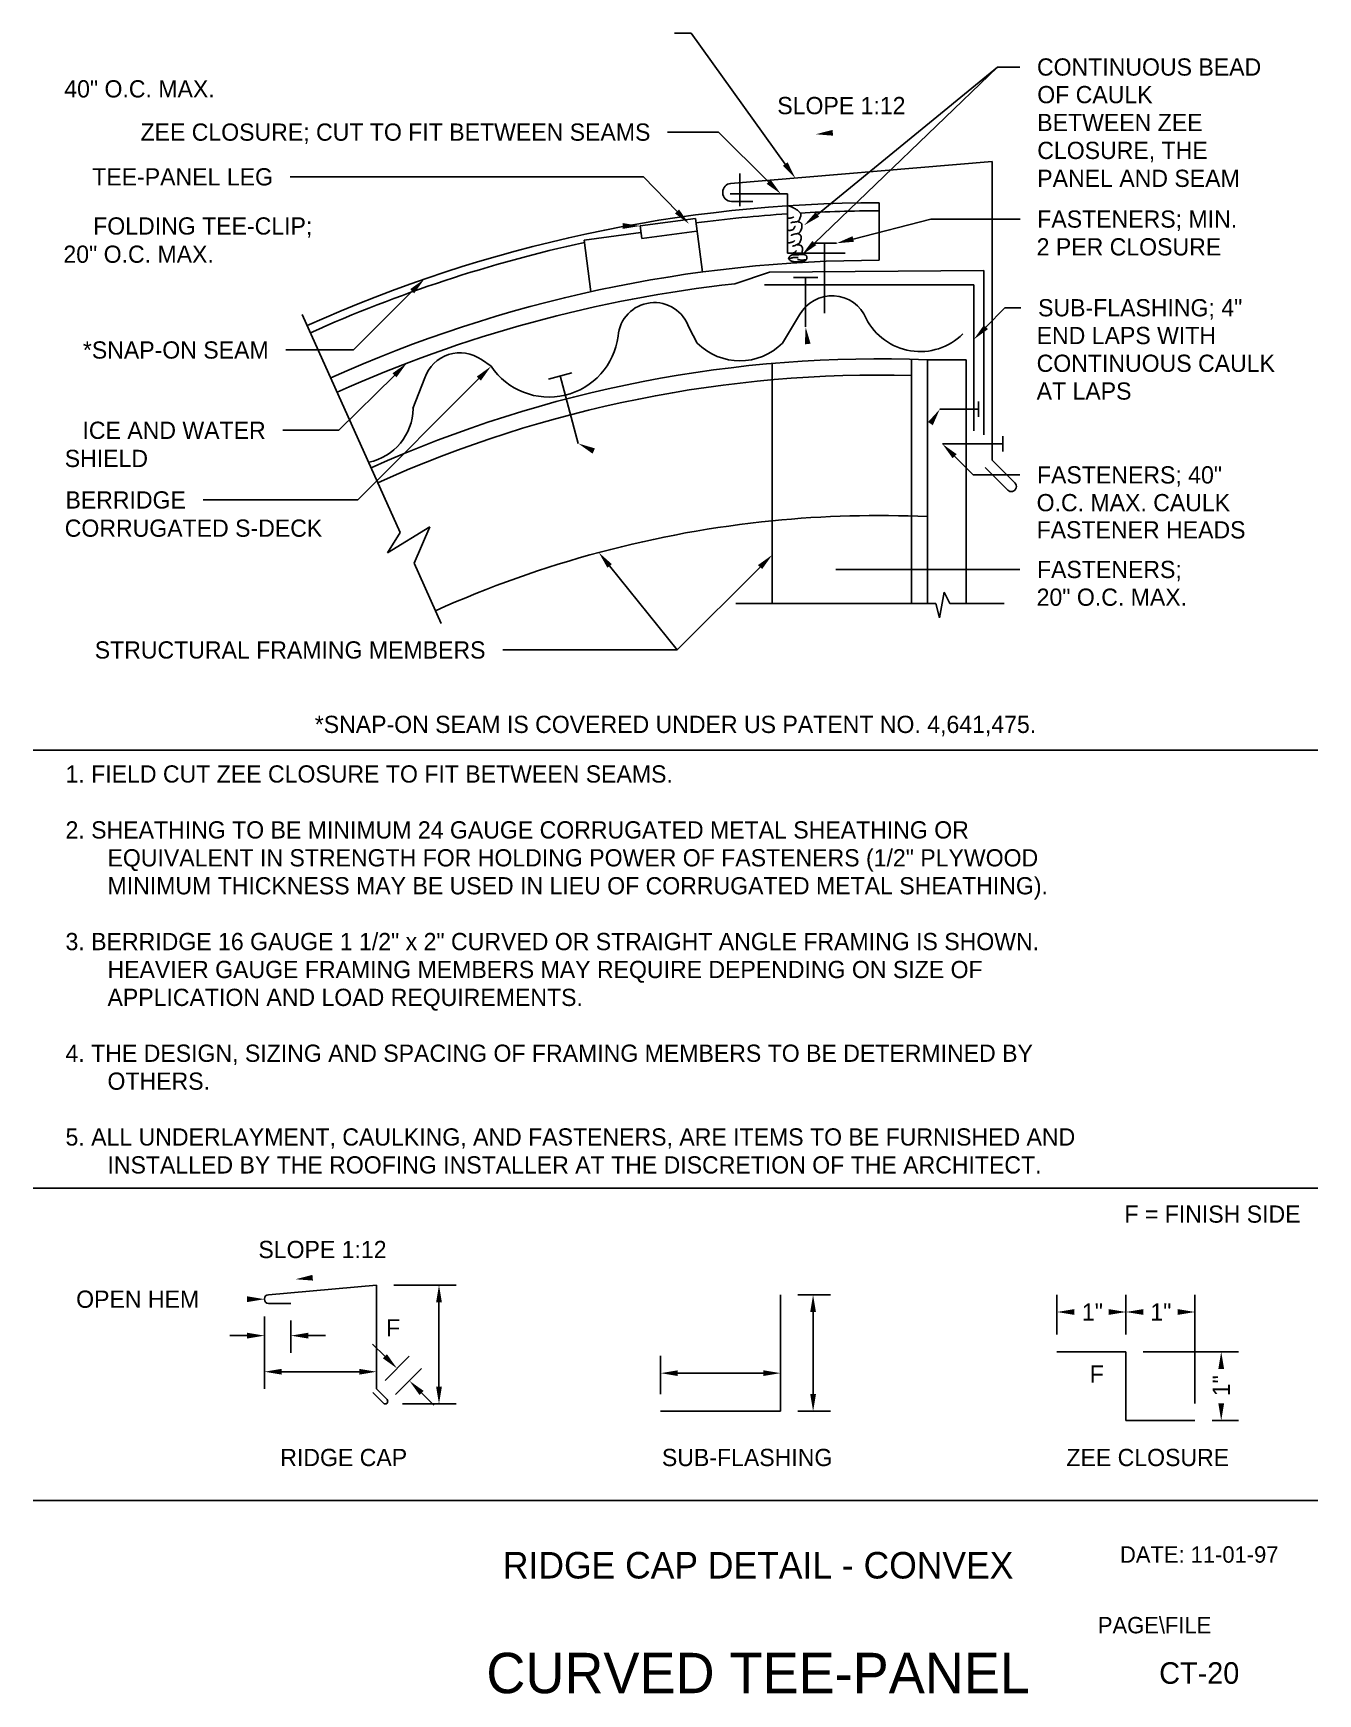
# Model space of a CAD drawing. Extents: x 1.5 to 23.8, y 0.8 to 29.7.
import ezdxf
from ezdxf.enums import TextEntityAlignment as Align

# ---------------------------------------------------------------- set-up
doc = ezdxf.new("R2010")
doc.units = 0
doc.header["$LTSCALE"] = 0.3999
doc.linetypes.add('HIDDENX2', pattern=[0])
for name, color, linetype in [('BORDER', 7, 'CONTINUOUS'), ('CMP-FLSH', 7, 'CONTINUOUS'), ('DIM-TXT', 7, 'CONTINUOUS'), ('STRCTR', 7, 'CONTINUOUS')]:
    doc.layers.add(name, color=color, linetype=linetype)

msp = doc.modelspace()

# ---------------------------------------------------------------- linework, layer by layer
at = {"layer": 'BORDER', "color": 0, "linetype": 'CONTINUOUS'}
for p, q in [((1.473, 17.181), (23.82, 17.181)), ((1.473, 9.56), (23.82, 9.56)), ((23.82, 4.125), (1.473, 4.125))]:
    msp.add_line(p, q, dxfattribs=at)
at = {"layer": 'CMP-FLSH', "color": 0, "linetype": 'CONTINUOUS'}
for p, q in [((13.606, 27.043), (18.155, 27.422)), ((13.764, 27.216), (13.764, 26.648)), ((18.155, 22.227), (18.155, 27.422)), ((13.469, 26.894), (13.469, 26.88)), ((14.596, 26.861), (13.596, 26.861)), ((13.619, 26.73), (13.993, 26.73)), ((14.596, 26.861), (14.596, 25.83)), ((16.19, 25.706), (16.19, 26.706)), ((15.596, 25.83), (14.596, 25.83)), ((15.448, 26.002), (15.028, 26.002)), ((15.238, 26.002), (15.238, 24.787)), ((14.282, 25.501), (13.678, 25.297)), ((14.282, 25.501), (18.011, 25.528)), ((18.011, 22.671), (18.011, 25.528)), ((14.196, 25.279), (17.835, 25.279)), ((15.12, 25.404), (14.699, 25.404)), ((14.91, 25.404), (14.91, 24.546)), ((17.835, 22.737), (17.835, 25.279)), ((10.843, 23.747), (10.437, 23.638)), ((10.64, 23.693), (10.954, 22.519)), ((17.915, 23.115), (17.244, 23.115)), ((17.915, 23.247), (17.915, 22.983)), ((18.343, 22.644), (18.343, 22.376)), ((18.343, 22.51), (17.29, 22.51)), ((18.426, 21.707), (18.031, 22.103)), ((18.55, 21.831), (18.155, 22.227)), ((7.445, 7.876), (5.566, 7.706)), ((7.445, 7.876), (7.445, 6.067)), ((5.494, 7.629), (5.494, 7.634)), ((5.566, 7.557), (5.956, 7.557)), ((14.473, 7.706), (14.473, 5.678)), ((19.283, 6.716), (20.483, 6.716)), ((20.483, 6.716), (20.483, 5.516)), ((7.564, 5.82), (7.381, 6.003)), ((7.445, 6.067), (7.628, 5.884)), ((7.896, 5.807), (8.832, 5.807)), ((14.473, 5.678), (12.386, 5.678)), ((20.483, 5.516), (21.683, 5.516))]:
    msp.add_line(p, q, dxfattribs=at)
at = {"layer": 'CMP-FLSH', "color": 0, "linetype": 'HIDDENX2'}
for p, q in [((12.992, 26.431), (12.03, 26.303)), ((12.03, 26.303), (12.058, 26.086)), ((12.992, 26.431), (13.115, 25.502)), ((12.045, 26.187), (11.055, 26.055)), ((11.055, 26.055), (11.175, 25.159)), ((12.058, 26.086), (13.02, 26.215))]:
    msp.add_line(p, q, dxfattribs=at)
at = {"layer": 'CMP-FLSH', "color": 0, "linetype": 'CONTINUOUS'}
for points in [[(14.608, 26.655, 0), (14.613, 26.654, 0), (14.629, 26.649, 0), (14.647, 26.642, 0), (14.666, 26.635, 0), (14.684, 26.626, 0), (14.702, 26.618, 0), (14.719, 26.609, 0), (14.734, 26.601, 0), (14.747, 26.592, 0), (14.756, 26.586, 0), (14.766, 26.578, 0), (14.778, 26.568, 0), (14.789, 26.558, 0), (14.8, 26.547, 0), (14.81, 26.536, 0), (14.819, 26.525, 0), (14.825, 26.514, 0), (14.828, 26.504, 0), (14.829, 26.492, 0), (14.827, 26.478, 0), (14.823, 26.463, 0), (14.818, 26.448, 0), (14.811, 26.432, 0), (14.804, 26.417, 0), (14.795, 26.404, 0), (14.787, 26.392, 0), (14.778, 26.383, 0), (14.768, 26.378, 0), (14.753, 26.375, 0), (14.735, 26.373, 0), (14.717, 26.372, 0), (14.698, 26.371, 0), (14.681, 26.369, 0), (14.668, 26.365, 0), (14.659, 26.36, 0), (14.657, 26.351, 0)], [(14.603, 26.439, 0), (14.606, 26.439, 0), (14.61, 26.438, 0), (14.614, 26.438, 0), (14.618, 26.438, 0), (14.623, 26.438, 0), (14.627, 26.438, 0), (14.632, 26.438, 0), (14.635, 26.439, 0), (14.639, 26.439, 0), (14.645, 26.44, 0), (14.653, 26.442, 0), (14.661, 26.444, 0), (14.669, 26.447, 0), (14.678, 26.45, 0), (14.686, 26.453, 0), (14.694, 26.456, 0), (14.701, 26.459, 0), (14.706, 26.462, 0)], [(14.603, 26.23, 0), (14.611, 26.228, 0), (14.62, 26.227, 0), (14.631, 26.227, 0), (14.643, 26.227, 0), (14.654, 26.229, 0), (14.665, 26.231, 0), (14.676, 26.233, 0), (14.685, 26.236, 0), (14.693, 26.24, 0), (14.698, 26.244, 0), (14.702, 26.251, 0), (14.706, 26.259, 0), (14.71, 26.268, 0), (14.715, 26.277, 0), (14.719, 26.285, 0), (14.723, 26.291, 0), (14.728, 26.295, 0), (14.733, 26.295, 0)], [(14.788, 26.37, 0), (14.793, 26.37, 0), (14.8, 26.369, 0), (14.807, 26.367, 0), (14.814, 26.364, 0), (14.821, 26.36, 0), (14.828, 26.356, 0), (14.834, 26.351, 0), (14.839, 26.346, 0), (14.842, 26.342, 0), (14.846, 26.328, 0), (14.847, 26.311, 0), (14.845, 26.293, 0), (14.842, 26.273, 0), (14.837, 26.253, 0), (14.83, 26.233, 0), (14.822, 26.216, 0), (14.814, 26.2, 0), (14.806, 26.188, 0), (14.794, 26.18, 0), (14.777, 26.174, 0), (14.756, 26.169, 0), (14.733, 26.165, 0), (14.711, 26.161, 0), (14.692, 26.157, 0), (14.676, 26.151, 0), (14.667, 26.143, 0), (14.666, 26.133, 0)], [(14.603, 26.007, 0), (14.611, 26.008, 0), (14.622, 26.009, 0), (14.633, 26.011, 0), (14.645, 26.014, 0), (14.657, 26.017, 0), (14.668, 26.02, 0), (14.679, 26.023, 0), (14.689, 26.027, 0), (14.697, 26.031, 0), (14.7, 26.032, 0), (14.702, 26.034, 0), (14.705, 26.035, 0), (14.708, 26.038, 0), (14.711, 26.04, 0), (14.714, 26.042, 0), (14.716, 26.045, 0), (14.718, 26.047, 0), (14.72, 26.049, 0)], [(14.765, 26.175, 0), (14.772, 26.174, 0), (14.78, 26.171, 0), (14.788, 26.168, 0), (14.797, 26.163, 0), (14.805, 26.157, 0), (14.813, 26.151, 0), (14.819, 26.145, 0), (14.825, 26.139, 0), (14.828, 26.133, 0), (14.831, 26.122, 0), (14.833, 26.108, 0), (14.832, 26.093, 0), (14.83, 26.077, 0), (14.827, 26.06, 0), (14.823, 26.045, 0), (14.818, 26.03, 0), (14.812, 26.017, 0), (14.806, 26.007, 0), (14.796, 25.999, 0), (14.782, 25.99, 0), (14.765, 25.981, 0), (14.746, 25.973, 0), (14.728, 25.966, 0), (14.711, 25.96, 0), (14.697, 25.956, 0), (14.687, 25.953, 0), (14.684, 25.952, 0)], [(14.748, 25.8, 0), (14.739, 25.802, 0), (14.728, 25.803, 0), (14.716, 25.803, 0), (14.704, 25.803, 0), (14.691, 25.801, 0), (14.678, 25.799, 0), (14.667, 25.796, 0), (14.657, 25.792, 0), (14.648, 25.788, 0), (14.644, 25.784, 0), (14.638, 25.779, 0), (14.633, 25.773, 0), (14.628, 25.766, 0), (14.623, 25.759, 0), (14.619, 25.751, 0), (14.616, 25.744, 0), (14.615, 25.737, 0), (14.615, 25.731, 0), (14.619, 25.724, 0), (14.625, 25.717, 0), (14.633, 25.71, 0), (14.642, 25.704, 0), (14.653, 25.698, 0), (14.664, 25.693, 0), (14.674, 25.688, 0), (14.684, 25.685, 0), (14.693, 25.682, 0), (14.711, 25.679, 0), (14.732, 25.677, 0), (14.755, 25.677, 0), (14.78, 25.678, 0), (14.805, 25.68, 0), (14.83, 25.683, 0), (14.853, 25.687, 0), (14.874, 25.692, 0), (14.891, 25.697, 0), (14.895, 25.699, 0), (14.899, 25.701, 0), (14.903, 25.703, 0), (14.907, 25.705, 0), (14.912, 25.708, 0), (14.916, 25.711, 0), (14.919, 25.714, 0), (14.922, 25.717, 0), (14.924, 25.72, 0), (14.927, 25.726, 0), (14.929, 25.733, 0), (14.93, 25.74, 0), (14.931, 25.749, 0), (14.931, 25.757, 0), (14.931, 25.766, 0), (14.93, 25.773, 0), (14.927, 25.78, 0), (14.924, 25.784, 0), (14.912, 25.794, 0), (14.895, 25.8, 0), (14.875, 25.804, 0), (14.853, 25.805, 0), (14.83, 25.806, 0), (14.806, 25.805, 0), (14.784, 25.803, 0), (14.764, 25.801, 0), (14.748, 25.8, 0)], [(14.615, 25.72, 0), (14.621, 25.724, 0), (14.628, 25.728, 0), (14.635, 25.732, 0), (14.643, 25.736, 0), (14.651, 25.74, 0), (14.66, 25.743, 0), (14.668, 25.746, 0), (14.675, 25.749, 0), (14.682, 25.75, 0), (14.691, 25.752, 0), (14.704, 25.753, 0), (14.718, 25.754, 0), (14.733, 25.754, 0), (14.747, 25.754, 0), (14.76, 25.754, 0), (14.771, 25.754, 0), (14.778, 25.754, 0), (14.781, 25.754, 0)], [(14.666, 25.826, 0), (14.672, 25.827, 0), (14.68, 25.829, 0), (14.688, 25.831, 0), (14.697, 25.834, 0), (14.705, 25.838, 0), (14.714, 25.842, 0), (14.721, 25.846, 0), (14.728, 25.85, 0), (14.733, 25.854, 0), (14.735, 25.856, 0), (14.737, 25.858, 0), (14.739, 25.861, 0), (14.741, 25.864, 0), (14.742, 25.867, 0), (14.744, 25.869, 0), (14.745, 25.872, 0), (14.746, 25.875, 0), (14.747, 25.877, 0)], [(14.765, 25.975, 0), (14.772, 25.976, 0), (14.781, 25.976, 0), (14.791, 25.975, 0), (14.801, 25.973, 0), (14.811, 25.97, 0), (14.821, 25.966, 0), (14.829, 25.962, 0), (14.836, 25.957, 0), (14.842, 25.952, 0), (14.847, 25.943, 0), (14.85, 25.932, 0), (14.853, 25.919, 0), (14.854, 25.905, 0), (14.854, 25.89, 0), (14.853, 25.876, 0), (14.852, 25.862, 0), (14.849, 25.85, 0), (14.846, 25.84, 0), (14.845, 25.839, 0), (14.844, 25.836, 0), (14.843, 25.834, 0), (14.841, 25.832, 0), (14.84, 25.83, 0), (14.838, 25.828, 0), (14.836, 25.827, 0), (14.834, 25.826, 0), (14.833, 25.826, 0)], [(14.77, 25.72, 0), (14.776, 25.718, 0), (14.783, 25.717, 0), (14.79, 25.715, 0), (14.799, 25.714, 0), (14.807, 25.712, 0), (14.815, 25.711, 0), (14.823, 25.71, 0), (14.83, 25.709, 0), (14.836, 25.709, 0), (14.845, 25.709, 0), (14.856, 25.709, 0), (14.869, 25.71, 0), (14.882, 25.711, 0), (14.895, 25.713, 0), (14.906, 25.714, 0), (14.916, 25.715, 0), (14.922, 25.716, 0), (14.924, 25.716, 0)]]:
    msp.add_polyline3d(points, dxfattribs=at)
for centre, radius, start, end in [((13.619, 26.894), 0.15, 94.7541, 179.9926), ((13.619, 26.88), 0.15, 180.0077, 269.9904), ((16.19, 2.455), 24.251, 90, 114.2259), ((16.19, 2.455), 23.252, 90, 114.2259), ((16.19, 2.455), 22.98, 96.2748, 114.2259), ((18.488, 21.769), 0.0879, 224.9997, 45.0003), ((5.566, 7.634), 0.072, 90.0019, 179.9996), ((5.566, 7.629), 0.072, 180.0004, 269.9981), ((7.596, 5.852), 0.0454, 225, 45)]:
    msp.add_arc(centre, radius, start, end, dxfattribs=at)
at = {"layer": 'CMP-FLSH', "color": 0, "linetype": 'HIDDENX2'}
for start, end in [(93.7897, 97.5974), (90, 93.2646), (102.281, 114.2259)]:
    msp.add_arc((16.19, 2.455), 24.112, start, end, dxfattribs=at)
at = {"layer": 'CMP-FLSH', "color": 0, "linetype": 'CONTINUOUS', "extrusion": (0, 0, -1)}
for points in [[(-15.387, 27.874), (-15.084, 27.899), (-15.379, 27.974)], [(-11.73, 26.353), (-12.03, 26.303), (-11.73, 26.253)], [(-14.897, 24.243), (-14.91, 24.546), (-14.996, 24.255)], [(-17.039, 22.891), (-17.244, 23.115), (-17.123, 22.836)], [(-11.202, 22.342), (-10.954, 22.519), (-11.246, 22.432)], [(-6.339, 7.953), (-6.036, 7.976), (-6.33, 8.052)], [(-5.194, 7.679), (-5.494, 7.629), (-5.194, 7.579)]]:
    msp.add_solid(points, dxfattribs=at)
at = {"layer": 'DIM-TXT', "color": 0, "linetype": 'CONTINUOUS'}
for p, q in [((12.92, 29.657), (12.628, 29.657)), ((14.556, 27.381), (12.92, 29.657)), ((15.062, 26.006), (18.25, 29.069)), ((15.114, 26.503), (18.25, 29.069)), ((18.25, 29.069), (18.635, 29.069)), ((13.397, 27.936), (12.51, 27.936)), ((14.266, 27.072), (13.397, 27.936)), ((12.092, 27.158), (5.943, 27.158)), ((12.673, 26.555), (12.092, 27.158)), ((15.739, 26.076), (17.089, 26.423)), ((17.089, 26.423), (18.64, 26.423)), ((8.066, 25.167), (7.046, 24.145)), ((18.046, 24.542), (18.377, 24.88)), ((18.377, 24.88), (18.654, 24.88)), ((7.046, 24.145), (5.869, 24.145)), ((7.756, 23.704), (6.789, 22.748)), ((9.225, 23.648), (7.12, 21.536)), ((6.789, 22.748), (5.817, 22.748)), ((17.502, 22.297), (17.825, 21.972)), ((17.825, 21.972), (18.635, 21.972)), ((7.12, 21.536), (4.429, 21.536)), ((11.5, 20.388), (12.675, 18.926)), ((14.117, 20.368), (12.675, 18.926)), ((15.434, 20.326), (18.635, 20.326)), ((12.675, 18.926), (9.641, 18.926)), ((7.745, 7.876), (8.832, 7.876)), ((8.532, 6.107), (8.532, 7.576)), ((14.773, 7.706), (15.34, 7.706)), ((19.283, 7.016), (19.283, 7.706)), ((20.483, 7.016), (20.483, 7.706)), ((21.683, 5.816), (21.683, 7.706)), ((5.494, 7.329), (5.494, 6.067)), ((5.956, 7.257), (5.956, 6.695)), ((15.04, 5.978), (15.04, 7.406)), ((5.194, 6.995), (4.894, 6.995)), ((6.256, 6.995), (6.556, 6.995)), ((7.59, 6.636), (7.378, 6.848)), ((20.783, 6.716), (22.44, 6.716)), ((5.794, 6.367), (7.145, 6.367)), ((7.593, 6.215), (8.014, 6.636)), ((7.776, 5.968), (8.229, 6.421)), ((12.386, 5.978), (12.386, 6.642)), ((14.173, 6.342), (12.686, 6.342)), ((8.229, 5.997), (8.441, 5.785)), ((14.773, 5.678), (15.34, 5.678)), ((21.983, 5.516), (22.44, 5.516))]:
    msp.add_line(p, q, dxfattribs=at)
for points in [[(14.597, 27.41), (14.515, 27.351), (14.731, 27.137)], [(14.302, 27.107), (14.231, 27.037), (14.479, 26.861)], [(12.709, 26.59), (12.637, 26.52), (12.882, 26.339)], [(15.146, 26.464), (15.083, 26.542), (14.882, 26.313)], [(15.096, 25.97), (15.027, 26.042), (14.845, 25.798)], [(15.751, 26.028), (15.726, 26.125), (15.448, 26.002)], [(8.031, 25.203), (8.101, 25.132), (8.278, 25.38)], [(18.081, 24.507), (18.01, 24.577), (17.835, 24.328)], [(7.721, 23.739), (7.791, 23.668), (7.97, 23.914)], [(9.19, 23.683), (9.261, 23.613), (9.437, 23.861)], [(17.537, 22.333), (17.466, 22.262), (17.29, 22.51)], [(11.461, 20.356), (11.539, 20.419), (11.312, 20.621)], [(14.082, 20.403), (14.153, 20.333), (14.329, 20.58)], [(8.482, 7.576), (8.582, 7.576), (8.532, 7.876)], [(14.99, 7.406), (15.09, 7.406), (15.04, 7.706)], [(19.583, 7.456), (19.583, 7.356), (19.283, 7.406)], [(20.183, 7.456), (20.183, 7.356), (20.483, 7.406)], [(20.783, 7.456), (20.783, 7.356), (20.483, 7.406)], [(21.383, 7.456), (21.383, 7.356), (21.683, 7.406)], [(5.194, 7.045), (5.194, 6.945), (5.494, 6.995)], [(6.256, 7.045), (6.256, 6.945), (5.956, 6.995)], [(7.555, 6.601), (7.626, 6.672), (7.802, 6.424)], [(22.09, 6.416), (22.19, 6.416), (22.14, 6.716)], [(5.794, 6.417), (5.794, 6.317), (5.494, 6.367)], [(7.145, 6.417), (7.145, 6.317), (7.445, 6.367)], [(12.686, 6.392), (12.686, 6.292), (12.386, 6.342)], [(14.173, 6.392), (14.173, 6.292), (14.473, 6.342)], [(8.194, 5.962), (8.265, 6.033), (8.017, 6.209)], [(8.482, 6.107), (8.582, 6.107), (8.532, 5.807)], [(14.99, 5.978), (15.09, 5.978), (15.04, 5.678)], [(22.09, 5.816), (22.19, 5.816), (22.14, 5.516)]]:
    msp.add_solid(points, dxfattribs=at)
at = {"layer": 'STRCTR', "color": 0, "linetype": 'CONTINUOUS'}
for p, q in [((6.152, 24.762), (7.858, 20.971)), ((14.508, 24.264), (14.804, 24.756)), ((12.882, 24.53), (13.025, 24.264)), ((9.271, 23.977), (9.437, 23.861)), ((14.329, 23.911), (14.329, 19.735)), ((17.029, 23.975), (17.029, 19.735)), ((17.704, 23.975), (17.029, 23.975)), ((17.704, 19.735), (17.704, 23.975)), ((8.079, 23.126), (8.285, 23.661)), ((7.638, 20.615), (8.372, 21.068)), ((7.858, 20.971), (7.638, 20.615)), ((8.372, 21.068), (8.099, 20.435)), ((8.099, 20.435), (8.57, 19.388)), ((17.173, 19.735), (13.695, 19.735)), ((17.24, 19.484), (17.173, 19.735)), ((17.32, 19.932), (17.24, 19.484)), ((17.42, 19.735), (17.32, 19.932)), ((17.42, 19.735), (18.362, 19.735))]:
    msp.add_line(p, q, dxfattribs=at)
at = {"layer": 'STRCTR', "color": 0, "linetype": 'HIDDENX2'}
msp.add_line((16.752, 19.735), (16.752, 23.984), dxfattribs=at)
at = {"layer": 'STRCTR', "color": 0, "linetype": 'CONTINUOUS'}
for centre, radius, start, end in [((12.279, 24.338), 0.632, 17.6181, 175.7512), ((15.369, 24.44), 0.648, 22.9733, 150.7943), ((16.901, 25.166), 1.049, 206.8015, 314.9998), ((10.444, 24.54), 1.214, 213.9876, 352.6918), ((16.19, 2.455), 21.537, 87.765, 114.2259), ((8.897, 23.448), 0.648, 54.6951, 160.794), ((13.766, 25.006), 1.049, 225.0002, 314.9998), ((7.118, 23.135), 0.962, 281.4445, 359.4586), ((16.19, 2.455), 18.81, 95.6754, 114.2258)]:
    msp.add_arc(centre, radius, start, end, dxfattribs=at)
at = {"layer": 'STRCTR', "color": 0, "linetype": 'HIDDENX2'}
for radius, start, end in [(21.253, 88.4829, 114.2259), (18.81, 87.4408, 95.6753)]:
    msp.add_arc((16.19, 2.455), radius, start, end, dxfattribs=at)

# ---------------------------------------------------------------- texts
at = {"layer": 'BORDER', "color": 0, "linetype": 'CONTINUOUS'}
for s, height, p in [('DATE: 11-01-97', 0.2853, (21.758, 3.187)), ('CT-20', 0.375, (21.758, 1.125))]:
    msp.add_text(s, height=height, dxfattribs=at).set_placement(p, align=Align.MIDDLE)
msp.add_text('PAGE\\FILE', height=0.2853, dxfattribs=at).set_placement((19.995, 1.815))
at = {"layer": 'BORDER', "color": 0}
msp.add_text('CURVED TEE-PANEL', height=0.70312, dxfattribs=at).set_placement((14.084, 1.125), align=Align.MIDDLE)
at = {"layer": 'CMP-FLSH', "color": 0, "linetype": 'CONTINUOUS'}
for p in [(15.532, 28.248), (6.505, 8.344)]:
    msp.add_text('SLOPE 1:12', height=0.3, dxfattribs=at).set_placement(p, align=Align.CENTER)
msp.add_text('F = FINISH SIDE', height=0.3, dxfattribs=at).set_placement((23.52, 8.96), align=Align.RIGHT)
msp.add_text('OPEN HEM', height=0.3, dxfattribs=at).set_placement((2.22, 7.479))
at = {"layer": 'DIM-TXT', "color": 0, "linetype": 'CONTINUOUS'}
msp.add_text('CONTINUOUS BEAD', height=0.3, rotation=360, dxfattribs=at).set_placement((18.935, 29.069), align=Align.MIDDLE_LEFT)
for s, p in [('40" O.C. MAX.', (2.013, 28.539)), ('OF CAULK', (18.94, 28.439)), ('BETWEEN ZEE', (18.94, 27.953)), ('CLOSURE, THE', (18.94, 27.468)), ('PANEL AND SEAM', (18.94, 26.982)), ('2 PER CLOSURE', (18.929, 25.79)), ('20" O.C. MAX.', (1.998, 25.662)), ('END LAPS WITH', (18.929, 24.247)), ('CONTINUOUS CAULK', (18.929, 23.764)), ('AT LAPS', (18.929, 23.281)), ('SHIELD', (2.021, 22.108)), ('O.C. MAX. CAULK', (18.929, 21.339)), ('CORRUGATED S-DECK', (2.021, 20.895)), ('FASTENER HEADS', (18.929, 20.866)), ('20" O.C. MAX.', (18.929, 19.694)), ('1. FIELD CUT ZEE CLOSURE TO FIT BETWEEN SEAMS.', (2.035, 16.618)), ('2. SHEATHING TO BE MINIMUM 24 GAUGE CORRUGATED METAL SHEATHING OR', (2.035, 15.645)), ('EQUIVALENT IN STRENGTH FOR HOLDING POWER OF FASTENERS (1/2" PLYWOOD', (2.765, 15.159)), ('MINIMUM THICKNESS MAY BE USED IN LIEU OF CORRUGATED METAL SHEATHING).', (2.765, 14.673)), ('3. BERRIDGE 16 GAUGE 1 1/2" x 2" CURVED OR STRAIGHT ANGLE FRAMING IS SHOWN.', (2.035, 13.702)), ('HEAVIER GAUGE FRAMING MEMBERS MAY REQUIRE DEPENDING ON SIZE OF', (2.765, 13.216)), ('APPLICATION AND LOAD REQUIREMENTS.', (2.765, 12.731)), ('4. THE DESIGN, SIZING AND SPACING OF FRAMING MEMBERS TO BE DETERMINED BY', (2.035, 11.759)), ('OTHERS.', (2.765, 11.273)), ('5. ALL UNDERLAYMENT, CAULKING, AND FASTENERS, ARE ITEMS TO BE FURNISHED AND', (2.035, 10.302)), ('INSTALLED BY THE ROOFING INSTALLER AT THE DISCRETION OF THE ARCHITECT.', (2.765, 9.816)), ('F', (7.612, 6.981)), ('F', (19.852, 6.176))]:
    msp.add_text(s, height=0.3, dxfattribs=at).set_placement(p)
for s, p in [('ZEE CLOSURE; CUT TO FIT BETWEEN SEAMS', (12.21, 27.936)), ('TEE-PANEL LEG', (5.643, 27.158)), ('FOLDING TEE-CLIP;', (6.328, 26.303)), ('*SNAP-ON SEAM', (5.569, 24.145)), ('ICE AND WATER', (5.517, 22.748)), ('BERRIDGE', (4.129, 21.536)), ('STRUCTURAL FRAMING MEMBERS', (9.341, 18.926))]:
    msp.add_text(s, height=0.3, dxfattribs=at).set_placement(p, align=Align.MIDDLE_RIGHT)
for s, p in [('FASTENERS; MIN.', (18.94, 26.423)), ('SUB-FLASHING; 4"', (18.954, 24.88)), ('FASTENERS; 40"', (18.935, 21.972)), ('FASTENERS;', (18.935, 20.326))]:
    msp.add_text(s, height=0.3, dxfattribs=at).set_placement(p, align=Align.MIDDLE_LEFT)
for s, p in [('*SNAP-ON SEAM IS COVERED UNDER US PATENT NO. 4,641,475.', (12.646, 17.481)), ('RIDGE CAP', (6.874, 4.725)), ('SUB-FLASHING', (13.892, 4.725)), ('ZEE CLOSURE', (20.862, 4.725))]:
    msp.add_text(s, height=0.3, dxfattribs=at).set_placement(p, align=Align.CENTER)
for s, height, p in [('1"', 0.3, (19.9, 7.406)), ('RIDGE CAP DETAIL - CONVEX', 0.46143, (14.084, 3))]:
    msp.add_text(s, height=height, dxfattribs=at).set_placement(p, align=Align.MIDDLE)
msp.add_text('1"', height=0.3, dxfattribs=at).set_placement((21.09, 7.406), align=Align.MIDDLE_CENTER)
msp.add_text('1"', height=0.3, rotation=90, dxfattribs=at).set_placement((22.14, 6.123), align=Align.MIDDLE_CENTER)

doc.saveas('drawing.dxf')
